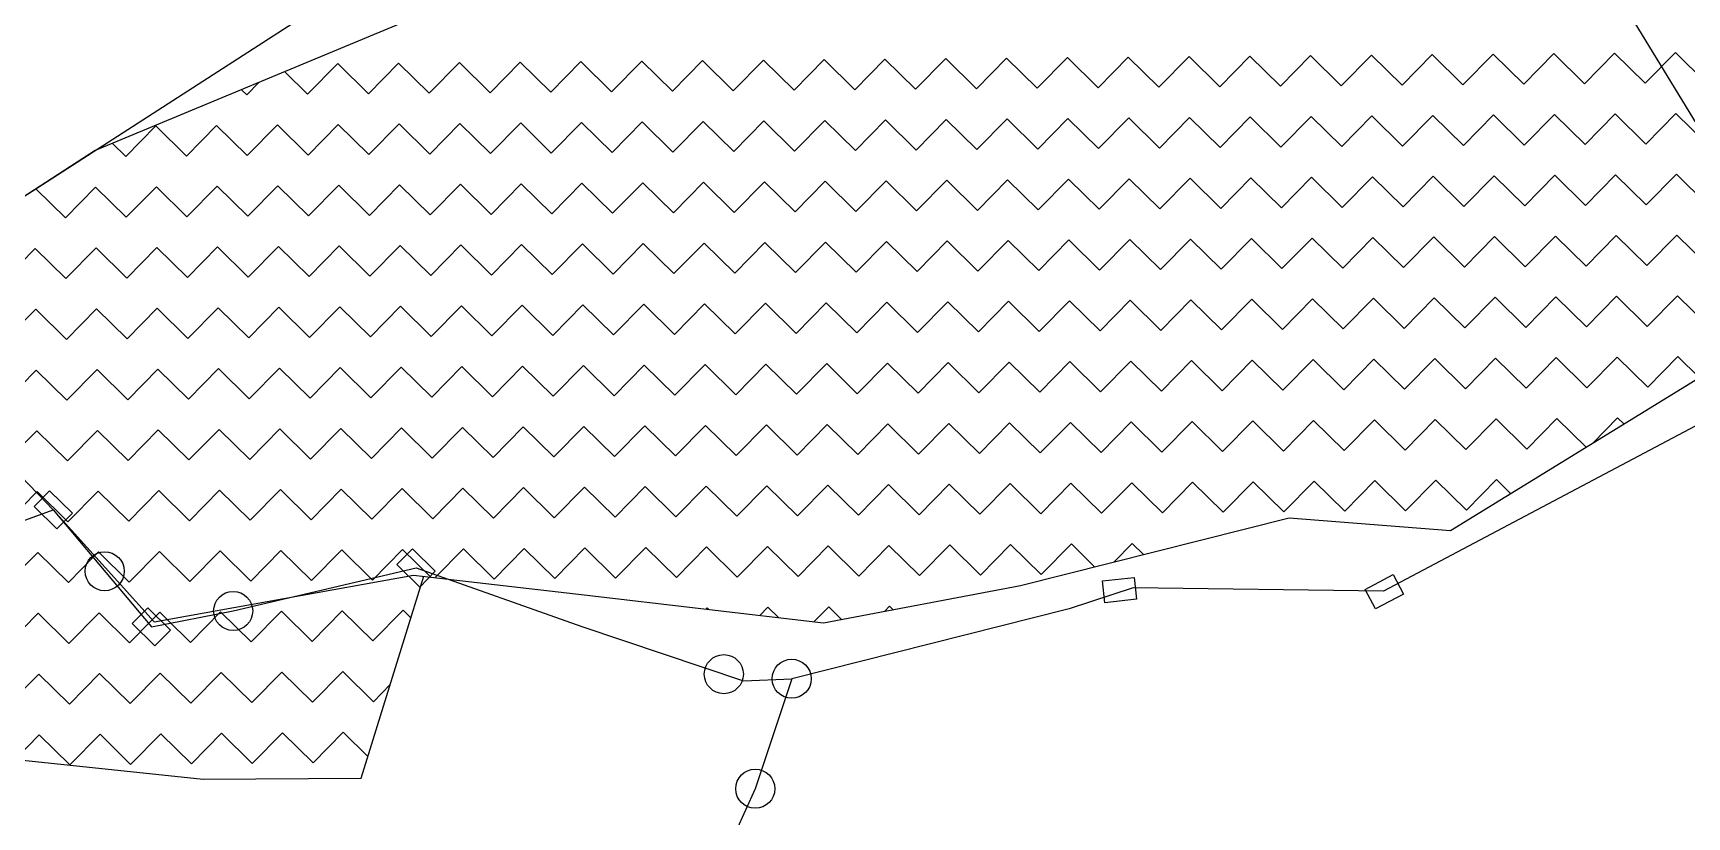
# Model space of a CAD drawing. Header units: metres. Extents: x 342804 to 346854, y 1762918 to 1765966.
# Drawn here: x 345202.7 to 345562.5, y 1764912.9 to 1765083.5 of the extents above; entities that cross this region are included whole.
import ezdxf

# ---------------------------------------------------------------- set-up
doc = ezdxf.new("R2010")
doc.units = ezdxf.units.M
doc.header["$MEASUREMENT"] = 0
doc.layers.add('POLY_HATCH', color=12, linetype='Continuous')
doc.layers.add('POLY_PARCEL', color=6, linetype='Continuous')

msp = doc.modelspace()

# ---------------------------------------------------------------- linework, layer by layer
for points in [[(345206.28, 1764983.86), (345211.23, 1764978.99), (345207.86, 1764975.57), (345202.91, 1764980.44)], [(345285.21, 1764971.23), (345290.16, 1764966.36), (345286.8, 1764962.93), (345281.85, 1764967.8)], [(345435.34, 1764964.26), (345442.24, 1764965.04), (345442.78, 1764960.27), (345435.88, 1764959.49)], [(345492.49, 1764962.39), (345498.62, 1764965.65), (345500.87, 1764961.41), (345494.74, 1764958.15)], [(345227.62, 1764958.41), (345232.57, 1764953.54), (345229.2, 1764950.11), (345224.25, 1764954.98)]]:
    msp.add_lwpolyline(points, close=True)
for centre in [(345218.26, 1764966.37), (345246.21, 1764957.72), (345352.97, 1764943.97), (345367.74, 1764942.96), (345359.81, 1764919.02)]:
    msp.add_circle(centre, 4.25)
at = {"layer": 'POLY_HATCH'}
for p, q in [((345287.19, 1765087.46), (345216.2, 1765057.9)), ((345216.2, 1765057.9), (345179.74, 1765034.41)), ((345511.06, 1764975.22), (345573.17, 1765013.41)), ((345155.47, 1764961.14), (345207.07, 1764979.72)), ((345207.07, 1764979.72), (345228.99, 1764955.34)), ((345417.54, 1764963.26), (345475.95, 1764978.01)), ((345475.95, 1764978.01), (345511.06, 1764975.22)), ((345228.99, 1764955.34), (345285.48, 1764965.52)), ((345274.05, 1764921.35), (345287.72, 1764965.26)), ((345285.48, 1764965.52), (345322.6, 1764961.24)), ((345322.6, 1764961.24), (345374.69, 1764955.13)), ((345374.69, 1764955.13), (345417.54, 1764963.26)), ((345173.98, 1764928.06), (345239.72, 1764921.09)), ((345239.72, 1764921.09), (345274.05, 1764921.35))]:
    msp.add_line(p, q, dxfattribs=at)
at = {"layer": 'POLY_HATCH', "linetype": 'Continuous'}
for p, q in [((345262.41, 1765070.17), (345268.97, 1765076.84)), ((345268.97, 1765076.84), (345275.64, 1765070.28)), ((345275.64, 1765070.28), (345282.2, 1765076.95)), ((345282.2, 1765076.95), (345288.87, 1765070.39)), ((345288.87, 1765070.39), (345295.43, 1765077.06)), ((345295.43, 1765077.06), (345302.1, 1765070.5)), ((345302.1, 1765070.5), (345308.66, 1765077.17)), ((345308.66, 1765077.17), (345315.33, 1765070.61)), ((345315.33, 1765070.61), (345321.89, 1765077.28)), ((345321.89, 1765077.28), (345328.56, 1765070.72)), ((345328.56, 1765070.72), (345335.12, 1765077.39)), ((345335.12, 1765077.39), (345341.79, 1765070.83)), ((345341.79, 1765070.83), (345348.35, 1765077.5)), ((345348.35, 1765077.5), (345355.02, 1765070.93)), ((345355.02, 1765070.93), (345361.58, 1765077.6)), ((345361.58, 1765077.6), (345368.25, 1765071.04)), ((345368.25, 1765071.04), (345374.81, 1765077.71)), ((345374.81, 1765077.71), (345381.48, 1765071.15)), ((345381.48, 1765071.15), (345388.04, 1765077.82)), ((345388.04, 1765077.82), (345394.71, 1765071.26)), ((345394.71, 1765071.26), (345401.27, 1765077.93)), ((345401.27, 1765077.93), (345407.94, 1765071.37)), ((345407.94, 1765071.37), (345414.5, 1765078.04)), ((345414.5, 1765078.04), (345421.17, 1765071.48)), ((345421.17, 1765071.48), (345427.73, 1765078.15)), ((345427.73, 1765078.15), (345434.4, 1765071.59)), ((345434.4, 1765071.59), (345440.96, 1765078.25)), ((345440.96, 1765078.25), (345447.63, 1765071.69)), ((345447.63, 1765071.69), (345454.19, 1765078.36)), ((345454.19, 1765078.36), (345460.86, 1765071.8)), ((345460.86, 1765071.8), (345467.42, 1765078.47)), ((345467.42, 1765078.47), (345474.09, 1765071.91)), ((345474.09, 1765071.91), (345480.65, 1765078.58)), ((345480.65, 1765078.58), (345487.32, 1765072.02)), ((345487.32, 1765072.02), (345493.88, 1765078.69)), ((345493.88, 1765078.69), (345500.55, 1765072.13)), ((345500.55, 1765072.13), (345507.11, 1765078.8)), ((345507.11, 1765078.8), (345513.78, 1765072.24)), ((345513.78, 1765072.24), (345520.34, 1765078.91)), ((345520.34, 1765078.91), (345527.01, 1765072.35)), ((345527.01, 1765072.35), (345533.57, 1765079.01)), ((345533.57, 1765079.01), (345540.24, 1765072.45)), ((345540.24, 1765072.45), (345546.8, 1765079.12)), ((345546.8, 1765079.12), (345553.47, 1765072.56)), ((345553.47, 1765072.56), (345560.03, 1765079.23)), ((345560.03, 1765079.23), (345566.7, 1765072.67)), ((345249.18, 1765070.07), (345251.79, 1765072.72)), ((345257.43, 1765075.07), (345262.41, 1765070.17)), ((345248.06, 1765071.17), (345249.18, 1765070.07)), ((345474.2, 1765058.68), (345480.76, 1765065.35)), ((345480.76, 1765065.35), (345487.43, 1765058.79)), ((345487.43, 1765058.79), (345493.99, 1765065.46)), ((345493.99, 1765065.46), (345500.66, 1765058.9)), ((345500.66, 1765058.9), (345507.22, 1765065.57)), ((345507.22, 1765065.57), (345513.89, 1765059.01)), ((345513.89, 1765059.01), (345520.45, 1765065.68)), ((345520.45, 1765065.68), (345527.12, 1765059.12)), ((345527.12, 1765059.12), (345533.68, 1765065.78)), ((345533.68, 1765065.78), (345540.35, 1765059.22)), ((345540.35, 1765059.22), (345546.91, 1765065.89)), ((345546.91, 1765065.89), (345553.58, 1765059.33)), ((345553.58, 1765059.33), (345560.14, 1765066)), ((345560.14, 1765066), (345566.81, 1765059.44)), ((345222.83, 1765056.62), (345229.39, 1765063.29)), ((345229.39, 1765063.29), (345236.06, 1765056.73)), ((345236.06, 1765056.73), (345242.62, 1765063.4)), ((345242.62, 1765063.4), (345249.29, 1765056.84)), ((345249.29, 1765056.84), (345255.85, 1765063.51)), ((345255.85, 1765063.51), (345262.52, 1765056.94)), ((345262.52, 1765056.94), (345269.08, 1765063.61)), ((345269.08, 1765063.61), (345275.75, 1765057.05)), ((345275.75, 1765057.05), (345282.31, 1765063.72)), ((345282.31, 1765063.72), (345288.98, 1765057.16)), ((345288.98, 1765057.16), (345295.54, 1765063.83)), ((345295.54, 1765063.83), (345302.21, 1765057.27)), ((345302.21, 1765057.27), (345308.77, 1765063.94)), ((345308.77, 1765063.94), (345315.44, 1765057.38)), ((345315.44, 1765057.38), (345322, 1765064.05)), ((345322, 1765064.05), (345328.67, 1765057.49)), ((345328.67, 1765057.49), (345335.23, 1765064.16)), ((345335.23, 1765064.16), (345341.9, 1765057.6)), ((345341.9, 1765057.6), (345348.46, 1765064.26)), ((345348.46, 1765064.26), (345355.13, 1765057.7)), ((345355.13, 1765057.7), (345361.69, 1765064.37)), ((345361.69, 1765064.37), (345368.36, 1765057.81)), ((345368.36, 1765057.81), (345374.92, 1765064.48)), ((345374.92, 1765064.48), (345381.59, 1765057.92)), ((345381.59, 1765057.92), (345388.15, 1765064.59)), ((345388.15, 1765064.59), (345394.82, 1765058.03)), ((345394.82, 1765058.03), (345401.38, 1765064.7)), ((345401.38, 1765064.7), (345408.05, 1765058.14)), ((345408.05, 1765058.14), (345414.61, 1765064.81)), ((345414.61, 1765064.81), (345421.28, 1765058.25)), ((345421.28, 1765058.25), (345427.84, 1765064.92)), ((345427.84, 1765064.92), (345434.51, 1765058.36)), ((345434.51, 1765058.36), (345441.07, 1765065.02)), ((345441.07, 1765065.02), (345447.74, 1765058.46)), ((345447.74, 1765058.46), (345454.3, 1765065.13)), ((345454.3, 1765065.13), (345460.97, 1765058.57)), ((345460.97, 1765058.57), (345467.53, 1765065.24)), ((345467.53, 1765065.24), (345474.2, 1765058.68)), ((345219.94, 1765059.46), (345222.83, 1765056.62)), ((345328.78, 1765044.26), (345335.34, 1765050.93)), ((345335.34, 1765050.93), (345342.01, 1765044.37)), ((345342.01, 1765044.37), (345348.57, 1765051.03)), ((345348.57, 1765051.03), (345355.24, 1765044.47)), ((345355.24, 1765044.47), (345361.8, 1765051.14)), ((345361.8, 1765051.14), (345368.47, 1765044.58)), ((345368.47, 1765044.58), (345375.03, 1765051.25)), ((345375.03, 1765051.25), (345381.7, 1765044.69)), ((345381.7, 1765044.69), (345388.26, 1765051.36)), ((345388.26, 1765051.36), (345394.93, 1765044.8)), ((345394.93, 1765044.8), (345401.49, 1765051.47)), ((345401.49, 1765051.47), (345408.16, 1765044.91)), ((345408.16, 1765044.91), (345414.72, 1765051.58)), ((345414.72, 1765051.58), (345421.39, 1765045.02)), ((345421.39, 1765045.02), (345427.95, 1765051.69)), ((345427.95, 1765051.69), (345434.62, 1765045.13)), ((345434.62, 1765045.13), (345441.18, 1765051.79)), ((345441.18, 1765051.79), (345447.85, 1765045.23)), ((345447.85, 1765045.23), (345454.41, 1765051.9)), ((345454.41, 1765051.9), (345461.08, 1765045.34)), ((345461.08, 1765045.34), (345467.64, 1765052.01)), ((345467.64, 1765052.01), (345474.31, 1765045.45)), ((345474.31, 1765045.45), (345480.87, 1765052.12)), ((345480.87, 1765052.12), (345487.54, 1765045.56)), ((345487.54, 1765045.56), (345494.1, 1765052.23)), ((345494.1, 1765052.23), (345500.77, 1765045.67)), ((345500.77, 1765045.67), (345507.33, 1765052.34)), ((345507.33, 1765052.34), (345514, 1765045.78)), ((345514, 1765045.78), (345520.56, 1765052.45)), ((345520.56, 1765052.45), (345527.23, 1765045.89)), ((345527.23, 1765045.89), (345533.79, 1765052.55)), ((345533.79, 1765052.55), (345540.46, 1765045.99)), ((345540.46, 1765045.99), (345547.02, 1765052.66)), ((345547.02, 1765052.66), (345553.69, 1765046.1)), ((345553.69, 1765046.1), (345560.25, 1765052.77)), ((345560.25, 1765052.77), (345566.92, 1765046.21)), ((345203.3, 1765049.58), (345209.7, 1765043.28)), ((345209.7, 1765043.28), (345216.27, 1765049.95)), ((345216.27, 1765049.95), (345222.93, 1765043.39)), ((345222.93, 1765043.39), (345229.5, 1765050.06)), ((345229.5, 1765050.06), (345236.16, 1765043.5)), ((345236.16, 1765043.5), (345242.73, 1765050.17)), ((345242.73, 1765050.17), (345249.39, 1765043.61)), ((345249.39, 1765043.61), (345255.96, 1765050.28)), ((345255.96, 1765050.28), (345262.63, 1765043.71)), ((345262.63, 1765043.71), (345269.19, 1765050.38)), ((345269.19, 1765050.38), (345275.86, 1765043.82)), ((345275.86, 1765043.82), (345282.42, 1765050.49)), ((345282.42, 1765050.49), (345289.09, 1765043.93)), ((345289.09, 1765043.93), (345295.65, 1765050.6)), ((345295.65, 1765050.6), (345302.32, 1765044.04)), ((345302.32, 1765044.04), (345308.88, 1765050.71)), ((345308.88, 1765050.71), (345315.55, 1765044.15)), ((345315.55, 1765044.15), (345322.11, 1765050.82)), ((345322.11, 1765050.82), (345328.78, 1765044.26)), ((345196.58, 1765029.94), (345203.14, 1765036.61)), ((345203.14, 1765036.61), (345209.81, 1765030.05)), ((345209.81, 1765030.05), (345216.37, 1765036.72)), ((345216.37, 1765036.72), (345223.04, 1765030.16)), ((345223.04, 1765030.16), (345229.6, 1765036.83)), ((345229.6, 1765036.83), (345236.27, 1765030.27)), ((345236.27, 1765030.27), (345242.83, 1765036.94)), ((345242.83, 1765036.94), (345249.5, 1765030.38)), ((345249.5, 1765030.38), (345256.06, 1765037.05)), ((345256.06, 1765037.05), (345262.73, 1765030.48)), ((345262.73, 1765030.48), (345269.29, 1765037.15)), ((345269.29, 1765037.15), (345275.96, 1765030.59)), ((345275.96, 1765030.59), (345282.52, 1765037.26)), ((345282.52, 1765037.26), (345289.19, 1765030.7)), ((345289.19, 1765030.7), (345295.75, 1765037.37)), ((345295.75, 1765037.37), (345302.42, 1765030.81)), ((345302.42, 1765030.81), (345308.98, 1765037.48)), ((345308.98, 1765037.48), (345315.65, 1765030.92)), ((345315.65, 1765030.92), (345322.21, 1765037.59)), ((345322.21, 1765037.59), (345328.88, 1765031.03)), ((345328.88, 1765031.03), (345335.44, 1765037.7)), ((345335.44, 1765037.7), (345342.11, 1765031.14)), ((345342.11, 1765031.14), (345348.67, 1765037.8)), ((345348.67, 1765037.8), (345355.34, 1765031.24)), ((345355.34, 1765031.24), (345361.9, 1765037.91)), ((345361.9, 1765037.91), (345368.57, 1765031.35)), ((345368.57, 1765031.35), (345375.13, 1765038.02)), ((345375.13, 1765038.02), (345381.8, 1765031.46)), ((345381.8, 1765031.46), (345388.36, 1765038.13)), ((345388.36, 1765038.13), (345395.03, 1765031.57)), ((345395.03, 1765031.57), (345401.6, 1765038.24)), ((345401.6, 1765038.24), (345408.26, 1765031.68)), ((345408.26, 1765031.68), (345414.83, 1765038.35)), ((345414.83, 1765038.35), (345421.49, 1765031.79)), ((345421.49, 1765031.79), (345428.06, 1765038.46)), ((345428.06, 1765038.46), (345434.72, 1765031.9)), ((345434.72, 1765031.9), (345441.29, 1765038.56)), ((345441.29, 1765038.56), (345447.95, 1765032)), ((345447.95, 1765032), (345454.52, 1765038.67)), ((345454.52, 1765038.67), (345461.18, 1765032.11)), ((345461.18, 1765032.11), (345467.75, 1765038.78)), ((345467.75, 1765038.78), (345474.41, 1765032.22)), ((345474.41, 1765032.22), (345480.98, 1765038.89)), ((345480.98, 1765038.89), (345487.64, 1765032.33)), ((345487.64, 1765032.33), (345494.21, 1765039)), ((345494.21, 1765039), (345500.87, 1765032.44)), ((345500.87, 1765032.44), (345507.44, 1765039.11)), ((345507.44, 1765039.11), (345514.1, 1765032.55)), ((345514.1, 1765032.55), (345520.67, 1765039.22)), ((345520.67, 1765039.22), (345527.33, 1765032.65)), ((345527.33, 1765032.65), (345533.9, 1765039.32)), ((345533.9, 1765039.32), (345540.57, 1765032.76)), ((345540.57, 1765032.76), (345547.13, 1765039.43)), ((345547.13, 1765039.43), (345553.8, 1765032.87)), ((345553.8, 1765032.87), (345560.36, 1765039.54)), ((345560.36, 1765039.54), (345567.03, 1765032.98)), ((345487.75, 1765019.1), (345494.31, 1765025.77)), ((345494.31, 1765025.77), (345500.98, 1765019.21)), ((345500.98, 1765019.21), (345507.54, 1765025.88)), ((345507.54, 1765025.88), (345514.21, 1765019.32)), ((345514.21, 1765019.32), (345520.77, 1765025.99)), ((345520.77, 1765025.99), (345527.44, 1765019.42)), ((345527.44, 1765019.42), (345534, 1765026.09)), ((345534, 1765026.09), (345540.67, 1765019.53)), ((345540.67, 1765019.53), (345547.23, 1765026.2)), ((345547.23, 1765026.2), (345553.9, 1765019.64)), ((345553.9, 1765019.64), (345560.46, 1765026.31)), ((345560.46, 1765026.31), (345567.13, 1765019.75)), ((345196.69, 1765016.71), (345203.25, 1765023.38)), ((345203.25, 1765023.38), (345209.92, 1765016.82)), ((345209.92, 1765016.82), (345216.48, 1765023.49)), ((345216.48, 1765023.49), (345223.15, 1765016.93)), ((345223.15, 1765016.93), (345229.71, 1765023.6)), ((345229.71, 1765023.6), (345236.38, 1765017.04)), ((345236.38, 1765017.04), (345242.94, 1765023.71)), ((345242.94, 1765023.71), (345249.61, 1765017.15)), ((345249.61, 1765017.15), (345256.17, 1765023.81)), ((345256.17, 1765023.81), (345262.84, 1765017.25)), ((345262.84, 1765017.25), (345269.4, 1765023.92)), ((345269.4, 1765023.92), (345276.07, 1765017.36)), ((345276.07, 1765017.36), (345282.63, 1765024.03)), ((345282.63, 1765024.03), (345289.3, 1765017.47)), ((345289.3, 1765017.47), (345295.86, 1765024.14)), ((345295.86, 1765024.14), (345302.53, 1765017.58)), ((345302.53, 1765017.58), (345309.09, 1765024.25)), ((345309.09, 1765024.25), (345315.76, 1765017.69)), ((345315.76, 1765017.69), (345322.32, 1765024.36)), ((345322.32, 1765024.36), (345328.99, 1765017.8)), ((345328.99, 1765017.8), (345335.55, 1765024.47)), ((345335.55, 1765024.47), (345342.22, 1765017.91)), ((345342.22, 1765017.91), (345348.78, 1765024.57)), ((345348.78, 1765024.57), (345355.45, 1765018.01)), ((345355.45, 1765018.01), (345362.01, 1765024.68)), ((345362.01, 1765024.68), (345368.68, 1765018.12)), ((345368.68, 1765018.12), (345375.24, 1765024.79)), ((345375.24, 1765024.79), (345381.91, 1765018.23)), ((345381.91, 1765018.23), (345388.47, 1765024.9)), ((345388.47, 1765024.9), (345395.14, 1765018.34)), ((345395.14, 1765018.34), (345401.7, 1765025.01)), ((345401.7, 1765025.01), (345408.37, 1765018.45)), ((345408.37, 1765018.45), (345414.93, 1765025.12)), ((345414.93, 1765025.12), (345421.6, 1765018.56)), ((345421.6, 1765018.56), (345428.16, 1765025.23)), ((345428.16, 1765025.23), (345434.83, 1765018.67)), ((345434.83, 1765018.67), (345441.39, 1765025.33)), ((345441.39, 1765025.33), (345448.06, 1765018.77)), ((345448.06, 1765018.77), (345454.62, 1765025.44)), ((345454.62, 1765025.44), (345461.29, 1765018.88)), ((345461.29, 1765018.88), (345467.85, 1765025.55)), ((345467.85, 1765025.55), (345474.52, 1765018.99)), ((345474.52, 1765018.99), (345481.08, 1765025.66)), ((345481.08, 1765025.66), (345487.75, 1765019.1)), ((345342.33, 1765004.68), (345348.89, 1765011.34)), ((345348.89, 1765011.34), (345355.56, 1765004.78)), ((345355.56, 1765004.78), (345362.12, 1765011.45)), ((345362.12, 1765011.45), (345368.79, 1765004.89)), ((345368.79, 1765004.89), (345375.35, 1765011.56)), ((345375.35, 1765011.56), (345382.02, 1765005)), ((345382.02, 1765005), (345388.58, 1765011.67)), ((345388.58, 1765011.67), (345395.25, 1765005.11)), ((345395.25, 1765005.11), (345401.81, 1765011.78)), ((345401.81, 1765011.78), (345408.48, 1765005.22)), ((345408.48, 1765005.22), (345415.04, 1765011.89)), ((345415.04, 1765011.89), (345421.71, 1765005.33)), ((345421.71, 1765005.33), (345428.27, 1765012)), ((345428.27, 1765012), (345434.94, 1765005.44)), ((345434.94, 1765005.44), (345441.5, 1765012.1)), ((345441.5, 1765012.1), (345448.17, 1765005.54)), ((345448.17, 1765005.54), (345454.73, 1765012.21)), ((345454.73, 1765012.21), (345461.4, 1765005.65)), ((345461.4, 1765005.65), (345467.96, 1765012.32)), ((345467.96, 1765012.32), (345474.63, 1765005.76)), ((345474.63, 1765005.76), (345481.19, 1765012.43)), ((345481.19, 1765012.43), (345487.86, 1765005.87)), ((345487.86, 1765005.87), (345494.42, 1765012.54)), ((345494.42, 1765012.54), (345501.09, 1765005.98)), ((345501.09, 1765005.98), (345507.65, 1765012.65)), ((345507.65, 1765012.65), (345514.32, 1765006.09)), ((345514.32, 1765006.09), (345520.88, 1765012.76)), ((345520.88, 1765012.76), (345527.55, 1765006.19)), ((345527.55, 1765006.19), (345534.11, 1765012.86)), ((345534.11, 1765012.86), (345540.78, 1765006.3)), ((345540.78, 1765006.3), (345547.34, 1765012.97)), ((345547.34, 1765012.97), (345554.01, 1765006.41)), ((345554.01, 1765006.41), (345560.57, 1765013.08)), ((345560.57, 1765013.08), (345565.21, 1765008.52)), ((345196.8, 1765003.48), (345203.36, 1765010.15)), ((345203.36, 1765010.15), (345210.03, 1765003.59)), ((345210.03, 1765003.59), (345216.59, 1765010.26)), ((345216.59, 1765010.26), (345223.26, 1765003.7)), ((345223.26, 1765003.7), (345229.82, 1765010.37)), ((345229.82, 1765010.37), (345236.49, 1765003.81)), ((345236.49, 1765003.81), (345243.05, 1765010.48)), ((345243.05, 1765010.48), (345249.72, 1765003.92)), ((345249.72, 1765003.92), (345256.28, 1765010.58)), ((345256.28, 1765010.58), (345262.95, 1765004.02)), ((345262.95, 1765004.02), (345269.51, 1765010.69)), ((345269.51, 1765010.69), (345276.18, 1765004.13)), ((345276.18, 1765004.13), (345282.74, 1765010.8)), ((345282.74, 1765010.8), (345289.41, 1765004.24)), ((345289.41, 1765004.24), (345295.97, 1765010.91)), ((345295.97, 1765010.91), (345302.64, 1765004.35)), ((345302.64, 1765004.35), (345309.2, 1765011.02)), ((345309.2, 1765011.02), (345315.87, 1765004.46)), ((345315.87, 1765004.46), (345322.43, 1765011.13)), ((345322.43, 1765011.13), (345329.1, 1765004.57)), ((345329.1, 1765004.57), (345335.66, 1765011.24)), ((345335.66, 1765011.24), (345342.33, 1765004.68)), ((345196.91, 1764990.25), (345203.47, 1764996.92)), ((345203.47, 1764996.92), (345210.14, 1764990.36)), ((345210.14, 1764990.36), (345216.7, 1764997.03)), ((345216.7, 1764997.03), (345223.37, 1764990.47)), ((345223.37, 1764990.47), (345229.93, 1764997.14)), ((345229.93, 1764997.14), (345236.6, 1764990.58)), ((345236.6, 1764990.58), (345243.16, 1764997.25)), ((345243.16, 1764997.25), (345249.83, 1764990.69)), ((345249.83, 1764990.69), (345256.39, 1764997.35)), ((345256.39, 1764997.35), (345263.06, 1764990.79)), ((345263.06, 1764990.79), (345269.62, 1764997.46)), ((345269.62, 1764997.46), (345276.29, 1764990.9)), ((345276.29, 1764990.9), (345282.85, 1764997.57)), ((345282.85, 1764997.57), (345289.52, 1764991.01)), ((345289.52, 1764991.01), (345296.08, 1764997.68)), ((345296.08, 1764997.68), (345302.75, 1764991.12)), ((345302.75, 1764991.12), (345309.31, 1764997.79)), ((345309.31, 1764997.79), (345315.98, 1764991.23)), ((345315.98, 1764991.23), (345322.54, 1764997.9)), ((345322.54, 1764997.9), (345329.21, 1764991.34)), ((345329.21, 1764991.34), (345335.77, 1764998.01)), ((345335.77, 1764998.01), (345342.44, 1764991.45)), ((345342.44, 1764991.45), (345349, 1764998.11)), ((345349, 1764998.11), (345355.67, 1764991.55)), ((345355.67, 1764991.55), (345362.23, 1764998.22)), ((345362.23, 1764998.22), (345368.9, 1764991.66)), ((345368.9, 1764991.66), (345375.46, 1764998.33)), ((345375.46, 1764998.33), (345382.13, 1764991.77)), ((345382.13, 1764991.77), (345388.69, 1764998.44)), ((345388.69, 1764998.44), (345395.36, 1764991.88)), ((345395.36, 1764991.88), (345401.92, 1764998.55)), ((345401.92, 1764998.55), (345408.59, 1764991.99)), ((345408.59, 1764991.99), (345415.15, 1764998.66)), ((345415.15, 1764998.66), (345421.82, 1764992.1)), ((345421.82, 1764992.1), (345428.38, 1764998.77)), ((345428.38, 1764998.77), (345435.05, 1764992.21)), ((345435.05, 1764992.21), (345441.61, 1764998.87)), ((345441.61, 1764998.87), (345448.28, 1764992.31)), ((345448.28, 1764992.31), (345454.84, 1764998.98)), ((345454.84, 1764998.98), (345461.51, 1764992.42)), ((345461.51, 1764992.42), (345468.07, 1764999.09)), ((345468.07, 1764999.09), (345474.74, 1764992.53)), ((345474.74, 1764992.53), (345481.3, 1764999.2)), ((345481.3, 1764999.2), (345487.97, 1764992.64)), ((345487.97, 1764992.64), (345494.53, 1764999.31)), ((345494.53, 1764999.31), (345501.2, 1764992.75)), ((345501.2, 1764992.75), (345507.76, 1764999.42)), ((345507.76, 1764999.42), (345514.43, 1764992.86)), ((345514.43, 1764992.86), (345520.99, 1764999.53)), ((345520.99, 1764999.53), (345527.66, 1764992.96)), ((345527.66, 1764992.96), (345534.22, 1764999.63)), ((345534.22, 1764999.63), (345540.58, 1764993.38)), ((345542.11, 1764994.32), (345547.45, 1764999.74)), ((345547.45, 1764999.74), (345548.79, 1764998.42)), ((345501.31, 1764979.52), (345507.87, 1764986.19)), ((345507.87, 1764986.19), (345514.54, 1764979.63)), ((345514.54, 1764979.63), (345521.1, 1764986.3)), ((345521.1, 1764986.3), (345524.17, 1764983.28)), ((345197.02, 1764977.02), (345203.58, 1764983.69)), ((345203.58, 1764983.69), (345210.25, 1764977.13)), ((345210.25, 1764977.13), (345216.81, 1764983.8)), ((345216.81, 1764983.8), (345223.48, 1764977.24)), ((345223.48, 1764977.24), (345230.04, 1764983.91)), ((345230.04, 1764983.91), (345236.71, 1764977.35)), ((345236.71, 1764977.35), (345243.27, 1764984.02)), ((345243.27, 1764984.02), (345249.94, 1764977.46)), ((345249.94, 1764977.46), (345256.5, 1764984.12)), ((345256.5, 1764984.12), (345263.17, 1764977.56)), ((345263.17, 1764977.56), (345269.73, 1764984.23)), ((345269.73, 1764984.23), (345276.4, 1764977.67)), ((345276.4, 1764977.67), (345282.96, 1764984.34)), ((345282.96, 1764984.34), (345289.63, 1764977.78)), ((345289.63, 1764977.78), (345296.19, 1764984.45)), ((345296.19, 1764984.45), (345302.86, 1764977.89)), ((345302.86, 1764977.89), (345309.42, 1764984.56)), ((345309.42, 1764984.56), (345316.09, 1764978)), ((345316.09, 1764978), (345322.65, 1764984.67)), ((345322.65, 1764984.67), (345329.32, 1764978.11)), ((345329.32, 1764978.11), (345335.88, 1764984.78)), ((345335.88, 1764984.78), (345342.55, 1764978.22)), ((345342.55, 1764978.22), (345349.11, 1764984.88)), ((345349.11, 1764984.88), (345355.78, 1764978.32)), ((345355.78, 1764978.32), (345362.34, 1764984.99)), ((345362.34, 1764984.99), (345369.01, 1764978.43)), ((345369.01, 1764978.43), (345375.57, 1764985.1)), ((345375.57, 1764985.1), (345382.24, 1764978.54)), ((345382.24, 1764978.54), (345388.8, 1764985.21)), ((345388.8, 1764985.21), (345395.47, 1764978.65)), ((345395.47, 1764978.65), (345402.03, 1764985.32)), ((345402.03, 1764985.32), (345408.7, 1764978.76)), ((345408.7, 1764978.76), (345415.26, 1764985.43)), ((345415.26, 1764985.43), (345421.93, 1764978.87)), ((345421.93, 1764978.87), (345428.49, 1764985.54)), ((345428.49, 1764985.54), (345435.16, 1764978.97)), ((345435.16, 1764978.97), (345441.72, 1764985.64)), ((345441.72, 1764985.64), (345448.39, 1764979.08)), ((345448.39, 1764979.08), (345454.95, 1764985.75)), ((345454.95, 1764985.75), (345461.62, 1764979.19)), ((345461.62, 1764979.19), (345468.18, 1764985.86)), ((345468.18, 1764985.86), (345474.85, 1764979.3)), ((345474.85, 1764979.3), (345481.41, 1764985.97)), ((345481.41, 1764985.97), (345488.08, 1764979.41)), ((345488.08, 1764979.41), (345494.64, 1764986.08)), ((345494.64, 1764986.08), (345501.31, 1764979.52)), ((345355.89, 1764965.09), (345362.45, 1764971.76)), ((345362.45, 1764971.76), (345369.12, 1764965.2)), ((345369.12, 1764965.2), (345375.68, 1764971.87)), ((345375.68, 1764971.87), (345382.35, 1764965.31)), ((345382.35, 1764965.31), (345388.91, 1764971.98)), ((345388.91, 1764971.98), (345395.58, 1764965.42)), ((345395.58, 1764965.42), (345402.14, 1764972.09)), ((345402.14, 1764972.09), (345408.81, 1764965.53)), ((345408.81, 1764965.53), (345415.37, 1764972.2)), ((345415.37, 1764972.2), (345422.04, 1764965.64)), ((345422.04, 1764965.64), (345428.6, 1764972.31)), ((345428.6, 1764972.31), (345433.66, 1764967.33)), ((345437.87, 1764968.39), (345441.83, 1764972.41)), ((345441.83, 1764972.41), (345444.28, 1764970.01)), ((345197.13, 1764963.79), (345203.69, 1764970.46)), ((345203.69, 1764970.46), (345210.36, 1764963.9)), ((345210.36, 1764963.9), (345216.07, 1764969.71)), ((345216.07, 1764969.71), (345216.92, 1764970.57)), ((345216.92, 1764970.57), (345223.59, 1764964.01)), ((345223.59, 1764964.01), (345230.15, 1764970.68)), ((345230.15, 1764970.68), (345236.82, 1764964.12)), ((345236.82, 1764964.12), (345243.38, 1764970.79)), ((345243.38, 1764970.79), (345250.05, 1764964.23)), ((345250.05, 1764964.23), (345256.61, 1764970.89)), ((345256.61, 1764970.89), (345263.28, 1764964.33)), ((345263.28, 1764964.33), (345269.84, 1764971)), ((345269.84, 1764971), (345276.51, 1764964.44)), ((345276.51, 1764964.44), (345283.07, 1764971.11)), ((345283.07, 1764971.11), (345289.19, 1764965.09)), ((345290.16, 1764964.98), (345296.3, 1764971.22)), ((345296.3, 1764971.22), (345302.97, 1764964.66)), ((345302.97, 1764964.66), (345309.53, 1764971.33)), ((345309.53, 1764971.33), (345316.2, 1764964.77)), ((345316.2, 1764964.77), (345322.76, 1764971.44)), ((345322.76, 1764971.44), (345329.43, 1764964.88)), ((345329.43, 1764964.88), (345335.99, 1764971.55)), ((345335.99, 1764971.55), (345342.66, 1764964.99)), ((345342.66, 1764964.99), (345349.22, 1764971.65)), ((345349.22, 1764971.65), (345355.89, 1764965.09)), ((345210.46, 1764950.67), (345217.03, 1764957.34)), ((345217.03, 1764957.34), (345223.69, 1764950.78)), ((345228.6, 1764955.77), (345230.26, 1764957.45)), ((345230.26, 1764957.45), (345231.87, 1764955.86)), ((345236.92, 1764950.89), (345243.49, 1764957.56)), ((345243.49, 1764957.56), (345250.15, 1764951)), ((345250.15, 1764951), (345256.72, 1764957.66)), ((345256.72, 1764957.66), (345263.38, 1764951.1)), ((345263.38, 1764951.1), (345269.95, 1764957.77)), ((345269.95, 1764957.77), (345276.61, 1764951.21)), ((345276.61, 1764951.21), (345283.18, 1764957.88)), ((345283.18, 1764957.88), (345284.9, 1764956.19)), ((345349.05, 1764958.14), (345349.33, 1764958.42)), ((345349.33, 1764958.42), (345349.69, 1764958.06)), ((345360.81, 1764956.76), (345362.56, 1764958.53)), ((345362.56, 1764958.53), (345364.84, 1764956.29)), ((345372.58, 1764955.38), (345375.79, 1764958.64)), ((345375.79, 1764958.64), (345378.6, 1764955.87)), ((345387.92, 1764957.64), (345389.02, 1764958.75)), ((345389.02, 1764958.75), (345389.79, 1764957.99)), ((345197.23, 1764950.56), (345203.8, 1764957.23)), ((345203.8, 1764957.23), (345210.46, 1764950.67)), ((345223.69, 1764950.78), (345228.6, 1764955.77)), ((345231.87, 1764955.86), (345236.92, 1764950.89)), ((345197.34, 1764937.33), (345203.9, 1764944)), ((345203.9, 1764944), (345210.57, 1764937.44)), ((345210.57, 1764937.44), (345217.13, 1764944.11)), ((345217.13, 1764944.11), (345223.8, 1764937.55)), ((345223.8, 1764937.55), (345230.36, 1764944.22)), ((345230.36, 1764944.22), (345237.03, 1764937.66)), ((345237.03, 1764937.66), (345243.59, 1764944.33)), ((345243.59, 1764944.33), (345250.26, 1764937.77)), ((345250.26, 1764937.77), (345256.82, 1764944.43)), ((345256.82, 1764944.43), (345263.49, 1764937.87)), ((345263.49, 1764937.87), (345270.05, 1764944.54)), ((345270.05, 1764944.54), (345276.72, 1764937.98)), ((345276.72, 1764937.98), (345280.39, 1764941.71)), ((345198.76, 1764925.43), (345204.01, 1764930.77)), ((345204.01, 1764930.77), (345210.68, 1764924.21)), ((345210.68, 1764924.21), (345217.24, 1764930.88)), ((345217.24, 1764930.88), (345223.91, 1764924.32)), ((345223.91, 1764924.32), (345230.47, 1764930.99)), ((345230.47, 1764930.99), (345237.14, 1764924.43)), ((345237.14, 1764924.43), (345243.7, 1764931.1)), ((345243.7, 1764931.1), (345250.37, 1764924.54)), ((345250.37, 1764924.54), (345256.93, 1764931.2)), ((345256.93, 1764931.2), (345263.6, 1764924.64)), ((345263.6, 1764924.64), (345270.16, 1764931.31)), ((345270.16, 1764931.31), (345275.52, 1764926.05))]:
    msp.add_line(p, q, dxfattribs=at)
at = {"layer": 'POLY_PARCEL'}
for p, q in [((345277.44, 1765097.35), (345179.74, 1765034.41)), ((345545.59, 1765094.92), (345576.19, 1765044.67)), ((345207.07, 1764979.72), (345172.24, 1765015.83)), ((345564.29, 1764997.97), (345496.52, 1764962.02)), ((345155.47, 1764961.14), (345207.07, 1764979.72)), ((345207.07, 1764979.72), (345228.41, 1764954.26)), ((345246.21, 1764957.72), (345286, 1764967.08)), ((345286, 1764967.08), (345322.07, 1764954.36)), ((345442.05, 1764962.76), (345428.1, 1764958.15)), ((345496.52, 1764962.02), (345442.05, 1764962.76)), ((345228.41, 1764954.26), (345246.21, 1764957.72)), ((345428.1, 1764958.15), (345367.74, 1764942.96)), ((345322.07, 1764954.36), (345357.23, 1764942.54)), ((345357.23, 1764942.54), (345367.74, 1764942.96)), ((345367.74, 1764942.96), (345359.81, 1764919.02)), ((345359.81, 1764919.02), (345326.52, 1764845.66))]:
    msp.add_line(p, q, dxfattribs=at)

doc.saveas('drawing.dxf')
